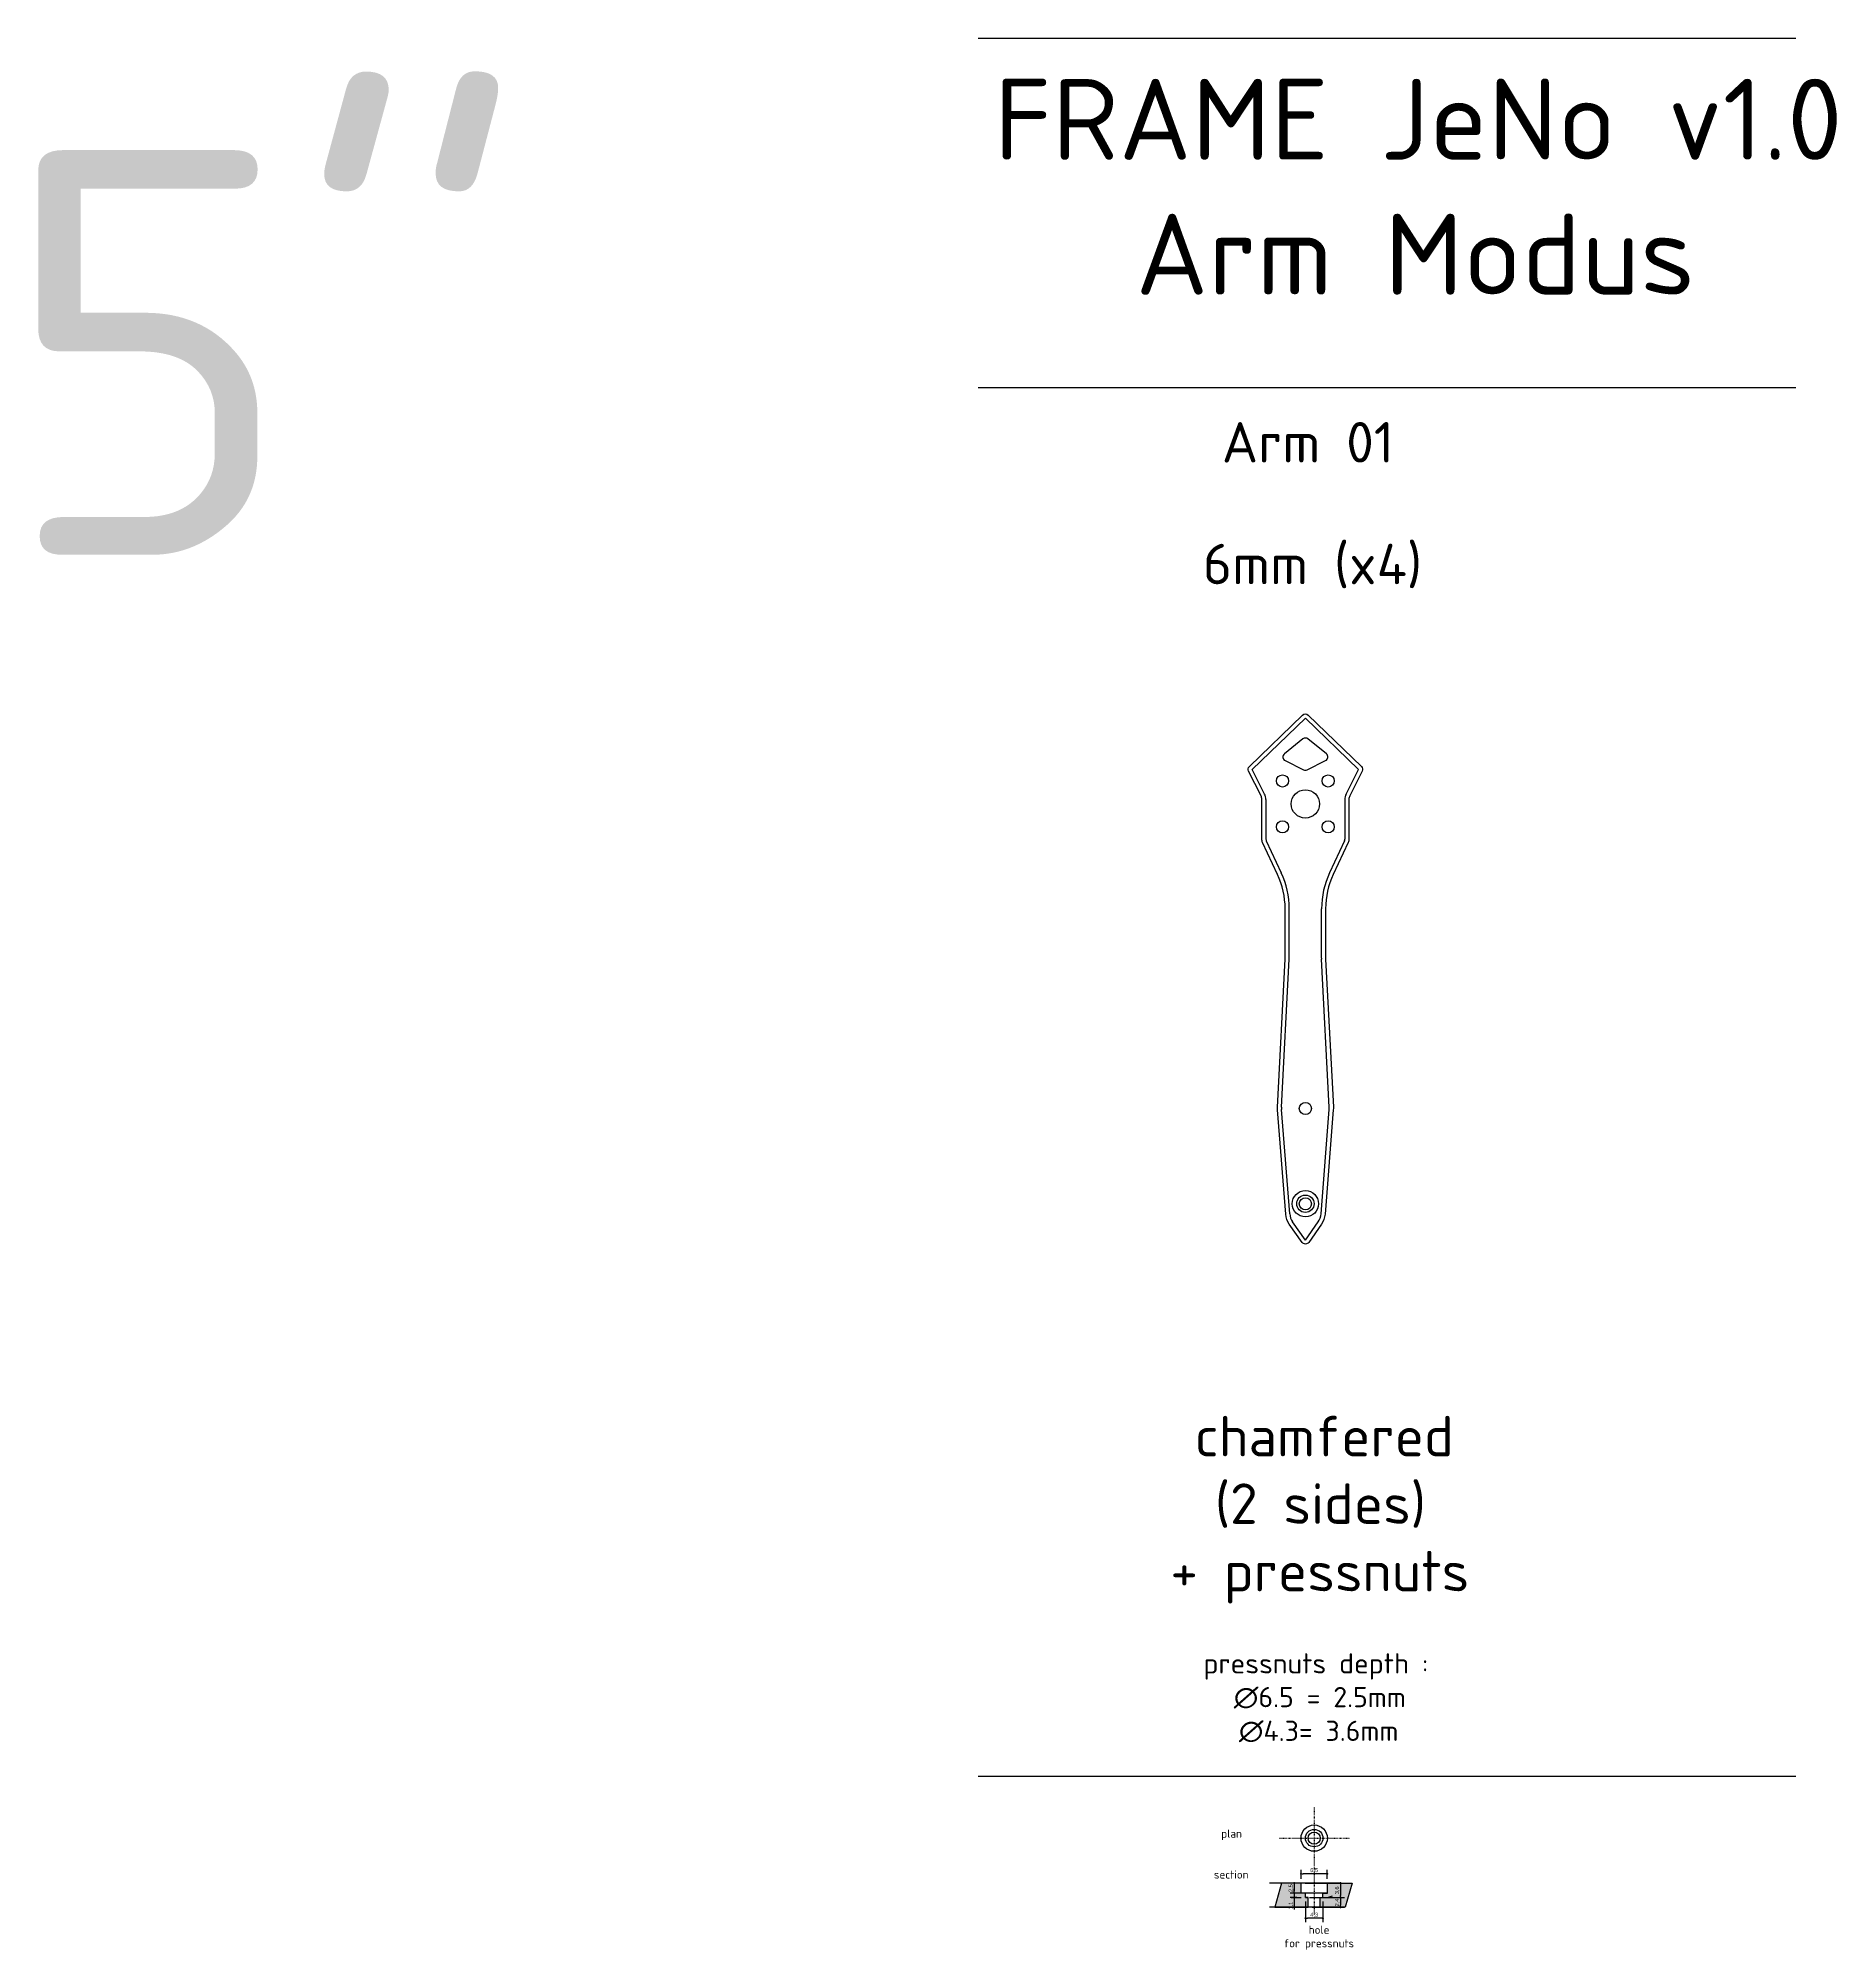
# Model space of a CAD drawing. Header units: millimetres. Extents: x -232 to 212, y -43 to 429.
import ezdxf

# ---------------------------------------------------------------- set-up
doc = ezdxf.new("R2010")
doc.units = ezdxf.units.MM
doc.linetypes.add('ACAD_ISO03W100', pattern=[30, 12, -18])
doc.linetypes.add('JIS_09_08', pattern=[10.75, 8, -0.55, 0.55, -0.55, 0.55, -0.55])
doc.layers.add('Calque1', color=150, linetype='Continuous')
doc.layers.add('Calque2', color=251, linetype='Continuous')
doc.styles.get("Standard").update_dxf_attribs({"font": 'arial.ttf'})
doc.dimstyles.new('ISO-25', dxfattribs={"dimtxt": 2.5, "dimasz": 2.5, "dimexe": 1.25, "dimexo": 0.625, "dimtad": 1, "dimtxsty": 'Standard', "dimcen": 2.5, "dimadec": 0, "dimazin": 0, "dimtfac": 1, "dimtmove": 0, "dimatfit": 3, "dimfxl": 1, "dimarcsym": 0})

# ---------------------------------------------------------------- blocks, each defined once
blk = doc.blocks.new('_Dot')
at = {"color": 0, "linetype": 'ByBlock', "lineweight": -2}
blk.add_line((-0.5, 0), (-1, 0), dxfattribs=at)
at = {"color": 0, "linetype": 'ByBlock', "const_width": 0.5}
blk.add_lwpolyline([(-0.25, 0, 1), (0.25, 0, 1)], format="xyb", close=True, dxfattribs=at)
blk = doc.blocks.new('*D4')
at = {"color": 0, "lineweight": -2, "transparency": 16777216}
for p, q in [((79.8, -25.39), (79.8, -23.1)), ((86.3, -25.39), (86.3, -23.1)), ((85.8, -24.1), (80.3, -24.1))]:
    blk.add_line(p, q, dxfattribs=at)
at = {"layer": 'Defpoints', "color": 0, "transparency": 16777216}
for p in [(79.8, -24.1), (79.8, -26.39), (86.3, -26.39)]:
    blk.add_point(p, dxfattribs=at)
at = {"color": 0, "lineweight": -2, "transparency": 16777216, "xscale": 0.5, "yscale": 0.5, "zscale": 0.5, "rotation": 180}
blk.add_blockref('_Dot', (79.8, -24.1), dxfattribs=at)
at = {"color": 0, "lineweight": -2, "transparency": 16777216, "xscale": 0.5, "yscale": 0.5, "zscale": 0.5}
blk.add_blockref('_Dot', (86.3, -24.1), dxfattribs=at)
at = {"color": 0, "transparency": 16777216, "insert": (83.05, -23.29), "char_height": 1, "attachment_point": 5}
blk.add_mtext('6,5', dxfattribs=at)
blk = doc.blocks.new('*D5')
at = {"color": 0, "lineweight": -2, "transparency": 16777216}
for p, q in [((80.9, -30.99), (80.9, -36.08)), ((85.2, -30.99), (85.2, -36.08)), ((84.7, -35.08), (81.4, -35.08))]:
    blk.add_line(p, q, dxfattribs=at)
at = {"layer": 'Defpoints', "color": 0, "transparency": 16777216}
for p in [(80.9, -29.99), (85.2, -29.99), (80.9, -35.08)]:
    blk.add_point(p, dxfattribs=at)
at = {"color": 0, "lineweight": -2, "transparency": 16777216, "xscale": 0.5, "yscale": 0.5, "zscale": 0.5, "rotation": 180}
blk.add_blockref('_Dot', (80.9, -35.08), dxfattribs=at)
at = {"color": 0, "lineweight": -2, "transparency": 16777216, "xscale": 0.5, "yscale": 0.5, "zscale": 0.5}
blk.add_blockref('_Dot', (85.2, -35.08), dxfattribs=at)
at = {"color": 0, "transparency": 16777216, "insert": (83.05, -34.28), "char_height": 1, "attachment_point": 5}
blk.add_mtext('4,3', dxfattribs=at)
blk = doc.blocks.new('*D6')
at = {"color": 0, "lineweight": -2, "transparency": 16777216}
for p, q in [((85.3, -26.39), (77.14, -26.39)), ((78.14, -26.89), (78.14, -28.39)), ((85.3, -28.89), (77.14, -28.89))]:
    blk.add_line(p, q, dxfattribs=at)
at = {"layer": 'Defpoints', "color": 0, "transparency": 16777216}
for p in [(86.3, -26.39), (78.14, -28.89), (86.3, -28.89)]:
    blk.add_point(p, dxfattribs=at)
at = {"color": 0, "lineweight": -2, "transparency": 16777216, "xscale": 0.5, "yscale": 0.5, "zscale": 0.5}
for p, rotation in [((78.14, -26.39), 90), ((78.14, -28.89), 270)]:
    blk.add_blockref('_Dot', p, dxfattribs=dict(at, rotation=rotation))
at = {"color": 0, "transparency": 16777216, "insert": (77.34, -27.64), "char_height": 1, "attachment_point": 5, "rotation": 90}
blk.add_mtext('2,5', dxfattribs=at)
blk = doc.blocks.new('*D2')
at = {"color": 0, "lineweight": -2, "transparency": 16777216}
for p, q in [((78.14, -28.39), (78.14, -27.89)), ((78.8, -28.89), (77.14, -28.89)), ((78.8, -29.99), (77.14, -29.99)), ((78.14, -28.89), (78.14, -29.99)), ((78.14, -30.49), (78.14, -32.92))]:
    blk.add_line(p, q, dxfattribs=at)
at = {"layer": 'Defpoints', "color": 0, "transparency": 16777216}
for p in [(78.14, -29.99), (79.8, -28.89), (79.8, -29.99)]:
    blk.add_point(p, dxfattribs=at)
at = {"color": 0, "lineweight": -2, "transparency": 16777216, "xscale": 0.5, "yscale": 0.5, "zscale": 0.5}
for p, rotation in [((78.14, -28.89), 270), ((78.14, -29.99), 90)]:
    blk.add_blockref('_Dot', p, dxfattribs=dict(at, rotation=rotation))
at = {"color": 0, "transparency": 16777216, "insert": (77.34, -31.96), "char_height": 1, "attachment_point": 5, "rotation": 90}
blk.add_mtext('1,1', dxfattribs=at)
blk = doc.blocks.new('*D3')
at = {"color": 0, "lineweight": -2, "transparency": 16777216}
for p, q in [((82.55, -29.99), (90.57, -29.99)), ((82.55, -32.39), (90.57, -32.39)), ((89.57, -30.49), (89.57, -31.89))]:
    blk.add_line(p, q, dxfattribs=at)
at = {"layer": 'Defpoints', "color": 0, "transparency": 16777216}
for p in [(81.55, -29.99), (81.55, -32.39), (89.57, -32.39)]:
    blk.add_point(p, dxfattribs=at)
at = {"color": 0, "lineweight": -2, "transparency": 16777216, "xscale": 0.5, "yscale": 0.5, "zscale": 0.5}
for p, rotation in [((89.57, -29.99), 90), ((89.57, -32.39), 270)]:
    blk.add_blockref('_Dot', p, dxfattribs=dict(at, rotation=rotation))
at = {"color": 0, "transparency": 16777216, "insert": (88.77, -31.19), "char_height": 1, "attachment_point": 5, "rotation": 90}
blk.add_mtext('2,4', dxfattribs=at)
blk = doc.blocks.new('*D7')
at = {"color": 0, "lineweight": -2, "transparency": 16777216}
for p, q in [((80.8, -26.39), (90.57, -26.39)), ((89.57, -26.89), (89.57, -29.49)), ((81.9, -29.99), (90.57, -29.99))]:
    blk.add_line(p, q, dxfattribs=at)
at = {"layer": 'Defpoints', "color": 0, "transparency": 16777216}
for p in [(79.8, -26.39), (80.9, -29.99), (89.57, -29.99)]:
    blk.add_point(p, dxfattribs=at)
at = {"color": 0, "lineweight": -2, "transparency": 16777216, "xscale": 0.5, "yscale": 0.5, "zscale": 0.5}
for p, rotation in [((89.57, -26.39), 90), ((89.57, -29.99), 270)]:
    blk.add_blockref('_Dot', p, dxfattribs=dict(at, rotation=rotation))
at = {"color": 0, "transparency": 16777216, "insert": (88.77, -28.19), "char_height": 1, "attachment_point": 5, "rotation": 90}
blk.add_mtext('3,6', dxfattribs=at)

msp = doc.modelspace()

# ---------------------------------------------------------------- hatches: boundary and pattern name
at = {"layer": 'Calque2'}
h = msp.add_hatch(color=256, dxfattribs=at)
h.dxf.hatch_style = 1
h.paths.add_polyline_path([(90.706, -32.391), (84.553, -32.391), (84.553, -29.991), (85.203, -29.991), (85.203, -28.891), (86.303, -28.891), (86.303, -26.391), (92.43, -26.391)])
h.paths.add_polyline_path([(73.315, -32.391), (81.553, -32.391), (81.553, -29.991), (80.903, -29.991), (80.903, -28.891), (79.803, -28.891), (79.803, -26.391), (74.95, -26.391)])

# ---------------------------------------------------------------- linework, layer by layer
at = {"layer": 'Calque1'}
for p, q in [((0, 429.486), (202.053, 429.486)), ((0, 343.196), (202.053, 343.196)), ((80.878, 261.499), (67.73, 248.808)), ((80.878, 261.499), (94.027, 248.808)), ((70.806, 242.718), (67.73, 248.808)), ((90.951, 242.718), (94.027, 248.808)), ((71.128, 241.366), (71.128, 231.581)), ((90.629, 241.366), (90.629, 231.581)), ((71.222, 231.158), (74.908, 223.258)), ((90.535, 231.158), (86.848, 223.258)), ((76.878, 202.189), (76.878, 214.378)), ((84.878, 202.189), (84.878, 214.377)), ((74.97, 165.304), (76.87, 201.878)), ((86.786, 165.304), (84.886, 201.878)), ((77.014, 138.974), (74.977, 164.782)), ((84.742, 138.974), (86.779, 164.782)), ((80.878, 132.507), (77.729, 136.989)), ((80.878, 132.507), (84.027, 136.989)), ((0, 0), (202.053, 0))]:
    msp.add_line(p, q, dxfattribs=at)
for points in [[(70.315, 230.735, -0.1095941), (70.128, 231.581), (70.128, 241.366, 0.1174473), (69.913, 242.267), (66.838, 248.357, -0.3288189), (67.036, 249.527), (80.184, 262.218, -0.4038979), (81.573, 262.218), (94.721, 249.527, -0.3288189), (94.919, 248.357), (91.844, 242.267, 0.1174473), (91.629, 241.366), (91.629, 231.581, -0.1095941), (91.441, 230.735), (87.755, 222.835, 0.1095965), (85.878, 214.377), (85.878, 202.189, 0.012978), (85.885, 201.93), (87.785, 165.356, -0.0326837), (87.776, 164.703), (85.739, 138.895, -0.1342223), (84.846, 136.414), (81.696, 131.932, -0.519542), (80.06, 131.932), (76.911, 136.414, -0.1342223), (76.017, 138.895), (73.98, 164.703, -0.0326837), (73.971, 165.356), (75.871, 201.93, 0.012978), (75.878, 202.189), (75.878, 214.378, 0.1095892), (74.002, 222.835)], [(80.428, 248.681, 0.2375837), (81.328, 248.681), (85.888, 250.978, 0.5455294), (86.065, 252.65), (81.505, 256.317, 0.3522557), (80.252, 256.317), (75.692, 252.65, 0.5455294), (75.869, 250.978), (80.428, 248.681)]]:
    msp.add_lwpolyline(points, format="xyb", close=True, dxfattribs=at)
for points in [[(73.315, -32.391), (81.553, -32.391), (81.553, -29.991), (80.903, -29.991), (80.903, -28.891), (79.803, -28.891), (79.803, -26.391), (74.95, -26.391)], [(90.706, -32.391), (84.553, -32.391), (84.553, -29.991), (85.203, -29.991), (85.203, -28.891), (86.303, -28.891), (86.303, -26.391), (92.43, -26.391)]]:
    msp.add_lwpolyline(points, close=True, dxfattribs=at)
for centre, radius in [((75.245, 245.951), 1.5), ((86.511, 245.951), 1.5), ((80.878, 240.271), 3.5), ((75.245, 234.59), 1.5), ((86.511, 234.59), 1.5), ((80.878, 165.029), 1.5), ((80.878, 141.472), 3.25), ((80.878, 141.472), 2.15), ((80.878, 141.472), 1.5), ((83.053, -15.29), 3.25), ((83.053, -15.29), 2.15), ((83.053, -15.29), 1.5)]:
    msp.add_circle(centre, radius, dxfattribs=at)
for centre, radius, start, end in [((68.128, 241.366), 3, 0.00056, 26.79474), ((93.629, 241.366), 3, 153.20526, 179.99944), ((72.128, 231.581), 1, 180.00056, 205.01783), ((89.629, 231.581), 1, 334.98217, 359.99944), ((55.878, 214.378), 21, 0, 25.01617), ((105.878, 214.377), 21, 154.98217, 180), ((70.878, 202.189), 6, 357.02584, 0), ((90.878, 202.189), 6, 180, 182.97416), ((78.964, 165.097), 4, 177.02584, 184.51372), ((82.792, 165.097), 4, 355.48628, 2.97416), ((81.002, 139.289), 4, 184.51372, 215.09245), ((80.754, 139.289), 4, 324.90755, 355.48628)]:
    msp.add_arc(centre, radius, start, end, dxfattribs=at)
at = {"layer": 'Calque2', "linetype": 'ACAD_ISO03W100', "ltscale": 0.01}
for p, q in [((83.053, -7.734), (83.053, -34.356)), ((74.497, -15.29), (91.901, -15.29))]:
    msp.add_line(p, q, dxfattribs=at)
at = {"layer": 'Calque2'}
for p, q in [((89.386, -26.391), (71.982, -26.391)), ((79.803, -28.891), (79.803, -26.391)), ((86.303, -28.891), (86.303, -26.391)), ((89.386, -32.391), (71.982, -32.391)), ((77.405, -29.991), (79.803, -29.991)), ((80.903, -28.891), (79.803, -28.891)), ((80.903, -29.991), (80.903, -28.891)), ((80.903, -29.991), (81.553, -29.991)), ((81.553, -32.391), (81.553, -29.991)), ((84.553, -29.991), (85.203, -29.991)), ((84.553, -32.391), (84.553, -29.991)), ((86.303, -28.891), (85.203, -28.891)), ((85.203, -29.991), (85.203, -28.891)), ((86.303, -29.991), (87.554, -29.521))]:
    msp.add_line(p, q, dxfattribs=at)

# ---------------------------------------------------------------- texts
at = {"linetype": 'JIS_09_08', "attachment_point": 1}
for s, width, insert, char_height in [('{\\fISOCPEUR|b0|i0|c0|p34;5"}', 327.75614, (-241.541, 401.844), 100), ('\\pi135.69758;{\\fISOCPEUR|b0|i0|c0|p34;FRAME JeNo v1.0\\P\\pi170.69758;Arm Modus}', 471.39515, (-131.786, 419.457), 20), ('{\\fISOCPEUR|b0|i0|c0|p34;Arm 01}', 327.75614, (60.221, 334.647), 10), ('{\\fISOCPEUR|b0|i0|c0|p34;6mm (x4)}', 327.75614, (55.521, 304.556), 10), ('\\pi133.87807;{\\fISOCPEUR|b0|i0|c0|p34;chamfered\\P\\pi138.87807;(2 sides)\\P\\pi127.87807;+ pressnuts}', 327.75614, (-80.352, 89.037), 10), ('\\pi43.02127;{\\fISOCPEUR|b0|i0|c0|p34;plan}', 90.64253, (17.05, -13.182), 2), ('\\pi41.22127;{\\fISOCPEUR|b0|i0|c0|p34;section}', 90.64253, (17.05, -23.29), 2), ('\\pi43.02127;{\\fISOCPEUR|b0|i0|c0|p34;hole\\P\\pi36.92127;for pressnuts}', 90.64253, (38.66, -36.942), 2)]:
    msp.add_mtext_dynamic_manual_height_columns(s, width=width, gutter_width=12.5, heights=[0], dxfattribs=dict(at, insert=insert, char_height=char_height))
at = {"insert": (19.233, 30.397), "char_height": 5, "attachment_point": 1}
msp.add_mtext_dynamic_manual_height_columns('\\pi36.45843;{\\fISOCPEUR|b0|i0|c0|p34;pressnuts depth : \\P\\pi43.95843;∅6.5 = 2.5mm\\P\\pi45.20843;∅4.3= 3.6mm}', width=126.91686, gutter_width=12.5, heights=[0], dxfattribs=at)

# ---------------------------------------------------------------- dimensions: what is measured, and where the dimension line sits
for base, p1, p2, angle, picture, middle in [((79.803, -24.096), (86.303, -26.391), (79.803, -26.391), 180, '*D4', (83.053, -23.295)), ((78.142, -28.891), (86.303, -26.391), (86.303, -28.891), 270, '*D6', (77.341, -27.641)), ((78.142, -29.991), (79.803, -28.891), (79.803, -29.991), 270, '*D2', (77.341, -31.958)), ((89.57, -29.991), (79.803, -26.391), (80.903, -29.991), 90, '*D7', (88.769, -28.191)), ((80.903, -35.083), (85.203, -29.991), (80.903, -29.991), 180, '*D5', (83.053, -34.282)), ((89.57, -32.391), (81.553, -29.991), (81.553, -32.391), 270, '*D3', (88.769, -31.191))]:
    dim = msp.add_linear_dim(base=base, p1=p1, p2=p2, angle=angle, dimstyle='ISO-25', override={"dimtxt": 1, "dimasz": 0.5, "dimexe": 1, "dimexo": 1, "dimgap": 0.2, "dimblk1": 'Dot', "dimblk2": 'Dot', "dimsah": 1})
    dim.commit()
    dim.dimension.update_dxf_attribs({"geometry": picture, "text_midpoint": middle})

doc.saveas('drawing.dxf')
